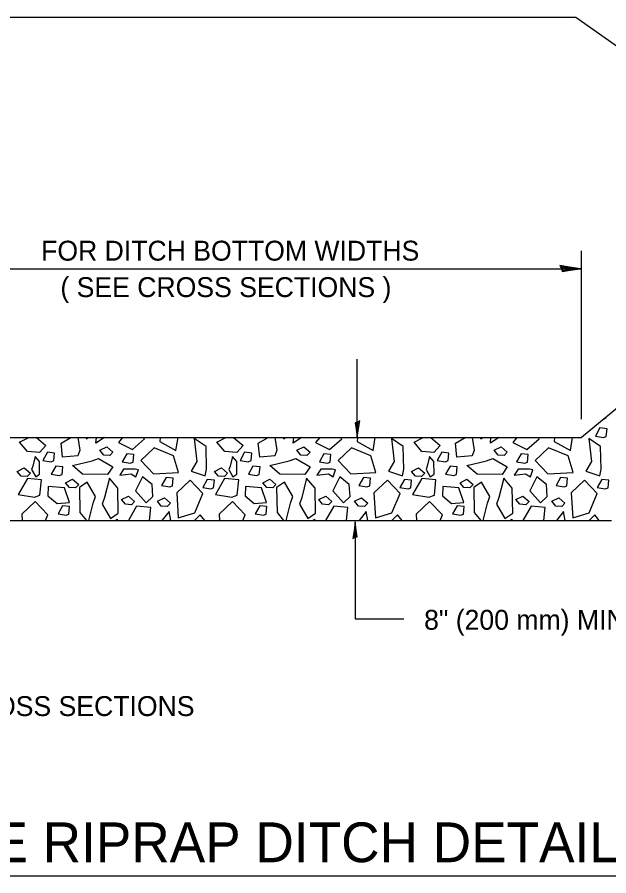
# Model space of a CAD drawing. Extents: x 56529 to 57277, y 42317 to 42806.
# Drawn here: x 56774.6 to 56846, y 42638.4 to 42742 of the extents above; entities that cross this region are included whole.
import ezdxf

# ---------------------------------------------------------------- set-up
doc = ezdxf.new("R2010")
doc.units = 0
for name, color, linetype in [('Design_PR_Roadway Notes', 7, 'Continuous'), ('Sheets_General Details', 7, 'Continuous'), ('Topo_Riprap', 7, 'Continuous')]:
    doc.layers.add(name, color=color, linetype=linetype)

msp = doc.modelspace()

# ---------------------------------------------------------------- linework, layer by layer
at = {"layer": 'Design_PR_Roadway Notes'}
for p, q in [((56763.97, 42742.04), (56778.445, 42742.04)), ((56778.445, 42742.04), (56842.039, 42742.04)), ((56842.039, 42742.04), (56875.166, 42718.633)), ((56842.746, 42693.541), (56842.746, 42713.826)), ((56764.431, 42711.681), (56842.636, 42711.681)), ((56815.672, 42691.325), (56815.672, 42700.772)), ((56815.434, 42681.125), (56815.434, 42669.44)), ((56815.434, 42669.44), (56821.31, 42669.44))]:
    msp.add_line(p, q, dxfattribs=at)
for points in [[(56840.341, 42711.712), (56840.418, 42711.37), (56841.387, 42711.519), (56842.636, 42711.681), (56841.305, 42711.862), (56840.136, 42712.067), (56840.341, 42711.712), (56840.445, 42711.487), (56841.798, 42711.681), (56840.318, 42711.941), (56840.536, 42711.651), (56841.158, 42711.689), (56840.56, 42711.782)], [(56815.699, 42693.159), (56815.426, 42693.098), (56815.544, 42692.323), (56815.672, 42691.325), (56815.818, 42692.391), (56815.982, 42693.325), (56815.699, 42693.159), (56815.519, 42693.078), (56815.673, 42691.996), (56815.881, 42693.178), (56815.648, 42693.004), (56815.68, 42692.506), (56815.754, 42692.985)], [(56815.409, 42679.289), (56815.681, 42679.35), (56815.563, 42680.125), (56815.434, 42681.125), (56815.288, 42680.059), (56815.124, 42679.125), (56815.409, 42679.289), (56815.588, 42679.371), (56815.434, 42680.452), (56815.226, 42679.27), (56815.458, 42679.445), (56815.426, 42679.942), (56815.354, 42679.463)]]:
    msp.add_lwpolyline(points, dxfattribs=at)
at = {"layer": 'Sheets_General Details'}
msp.add_line((56753.014, 42638.429), (56861.733, 42638.429), dxfattribs=at)
at = {"layer": 'Topo_Riprap'}
for p, q in [((56883.566, 42725.044), (56842.746, 42691.325)), ((56764.431, 42691.325), (56842.746, 42691.325)), ((56760.834, 42681.325), (56846.343, 42681.325))]:
    msp.add_line(p, q, dxfattribs=at)
for points in [[(56845.44, 42693.552), (56845.703, 42693.703)], [(56845.703, 42693.703), (56845.675, 42693.745)], [(56774.929, 42690.777), (56776.036, 42691.325)], [(56776.949, 42691.325), (56778.1, 42690.337)], [(56779.93, 42690.648), (56781.118, 42691.325)], [(56781.943, 42691.325), (56782.19, 42689.791)], [(56782.916, 42691.325), (56783.001, 42691.177)], [(56783.001, 42691.177), (56783.222, 42691.325)], [(56785.162, 42691.325), (56784.137, 42690.634)], [(56784.137, 42690.634), (56784.217, 42691.325)], [(56787.344, 42691.325), (56786.85, 42690.723)], [(56788.535, 42689.89), (56790.018, 42691.163)], [(56790.018, 42691.163), (56789.866, 42691.325)], [(56791.899, 42691.325), (56791.85, 42690.852)], [(56791.85, 42690.852), (56793.792, 42689.75)], [(56793.792, 42689.75), (56794.047, 42691.325)], [(56798.729, 42690.777), (56799.836, 42691.325)], [(56800.749, 42691.325), (56801.9, 42690.337)], [(56803.73, 42690.648), (56804.916, 42691.325)], [(56805.741, 42691.325), (56805.99, 42689.791)], [(56806.716, 42691.325), (56806.801, 42691.177)], [(56806.801, 42691.177), (56807.02, 42691.325)], [(56808.96, 42691.325), (56807.936, 42690.634)], [(56807.936, 42690.634), (56808.015, 42691.325)], [(56811.143, 42691.325), (56810.65, 42690.723)], [(56812.335, 42689.89), (56813.818, 42691.163)], [(56813.818, 42691.163), (56813.664, 42691.325)], [(56815.697, 42691.325), (56815.65, 42690.852)], [(56815.65, 42690.852), (56817.592, 42689.75)], [(56817.592, 42689.75), (56817.845, 42691.325)], [(56822.529, 42690.777), (56823.636, 42691.325)], [(56824.549, 42691.325), (56825.7, 42690.337)], [(56827.53, 42690.648), (56828.716, 42691.325)], [(56829.541, 42691.325), (56829.79, 42689.791)], [(56830.516, 42691.325), (56830.601, 42691.177)], [(56830.601, 42691.177), (56830.82, 42691.325)], [(56832.76, 42691.325), (56831.736, 42690.634)], [(56831.736, 42690.634), (56831.815, 42691.325)], [(56834.943, 42691.325), (56834.45, 42690.723)], [(56836.135, 42689.89), (56837.618, 42691.163)], [(56837.618, 42691.163), (56837.464, 42691.325)], [(56839.497, 42691.325), (56839.45, 42690.852)], [(56839.45, 42690.852), (56841.392, 42689.75)], [(56841.392, 42689.75), (56841.645, 42691.325)], [(56775.88, 42689.621), (56774.929, 42690.777)], [(56778.1, 42690.337), (56777.33, 42689.528)], [(56780.107, 42688.945), (56779.93, 42690.648)], [(56786.85, 42690.723), (56788.535, 42689.89)], [(56799.68, 42689.621), (56798.729, 42690.777)], [(56801.9, 42690.337), (56801.13, 42689.528)], [(56803.907, 42688.945), (56803.73, 42690.648)], [(56810.65, 42690.723), (56812.335, 42689.89)], [(56823.48, 42689.621), (56822.529, 42690.777)], [(56825.7, 42690.337), (56824.93, 42689.528)], [(56827.707, 42688.945), (56827.53, 42690.648)], [(56834.45, 42690.723), (56836.135, 42689.89)], [(56777.33, 42689.528), (56775.88, 42689.621)], [(56781.943, 42689.125), (56780.107, 42688.945)], [(56782.19, 42689.791), (56781.943, 42689.125)], [(56801.13, 42689.528), (56799.68, 42689.621)], [(56805.743, 42689.125), (56803.907, 42688.945)], [(56805.99, 42689.791), (56805.743, 42689.125)], [(56824.93, 42689.528), (56823.48, 42689.621)], [(56829.543, 42689.125), (56827.707, 42688.945)], [(56829.79, 42689.791), (56829.543, 42689.125)], [(56783.081, 42685.93), (56782.146, 42685.298)], [(56784.086, 42684.196), (56783.081, 42685.93)], [(56806.881, 42685.93), (56805.946, 42685.298)], [(56807.886, 42684.196), (56806.881, 42685.93)], [(56830.681, 42685.93), (56829.746, 42685.298)], [(56831.686, 42684.196), (56830.681, 42685.93)], [(56782.146, 42685.298), (56782.195, 42682.274)], [(56805.946, 42685.298), (56805.995, 42682.274)], [(56829.746, 42685.298), (56829.795, 42682.274)], [(56776.814, 42683.602), (56775.196, 42682.071)], [(56778.346, 42681.985), (56776.814, 42683.602)], [(56783.801, 42683.413), (56784.086, 42684.196)], [(56800.614, 42683.602), (56798.996, 42682.071)], [(56802.146, 42681.985), (56800.614, 42683.602)], [(56807.601, 42683.413), (56807.886, 42684.196)], [(56824.414, 42683.602), (56822.796, 42682.071)], [(56825.946, 42681.985), (56824.414, 42683.602)], [(56831.401, 42683.413), (56831.686, 42684.196)], [(56783.278, 42681.325), (56783.801, 42683.413)], [(56789.045, 42683.051), (56788.063, 42681.325)], [(56790.746, 42682.871), (56789.045, 42683.051)], [(56790.596, 42681.325), (56790.746, 42682.871)], [(56807.078, 42681.325), (56807.601, 42683.413)], [(56812.845, 42683.051), (56811.861, 42681.325)], [(56814.546, 42682.871), (56812.845, 42683.051)], [(56814.396, 42681.325), (56814.546, 42682.871)], [(56830.878, 42681.325), (56831.401, 42683.413)], [(56836.645, 42683.051), (56835.661, 42681.325)], [(56838.346, 42682.871), (56836.645, 42683.051)], [(56838.196, 42681.325), (56838.346, 42682.871)], [(56775.196, 42682.071), (56775.242, 42681.325)], [(56778.07, 42681.325), (56778.346, 42681.985)], [(56782.195, 42682.274), (56782.993, 42681.325)], [(56792.96, 42682.407), (56792.102, 42681.325)], [(56793.17, 42681.325), (56792.96, 42682.407)], [(56796.733, 42681.971), (56796.053, 42681.325)], [(56797.288, 42681.325), (56796.733, 42681.971)], [(56798.996, 42682.071), (56799.042, 42681.325)], [(56801.87, 42681.325), (56802.146, 42681.985)], [(56805.995, 42682.274), (56806.792, 42681.325)], [(56816.76, 42682.407), (56815.9, 42681.325)], [(56816.968, 42681.325), (56816.76, 42682.407)], [(56820.533, 42681.971), (56819.851, 42681.325)], [(56821.088, 42681.325), (56820.533, 42681.971)], [(56822.796, 42682.071), (56822.84, 42681.325)], [(56825.67, 42681.325), (56825.946, 42681.985)], [(56829.795, 42682.274), (56830.592, 42681.325)], [(56840.56, 42682.407), (56839.7, 42681.325)], [(56840.768, 42681.325), (56840.56, 42682.407)], [(56844.333, 42681.971), (56843.651, 42681.325)], [(56844.888, 42681.325), (56844.333, 42681.971)], [(56786.51, 42681.325), (56786.719, 42681.448)], [(56786.719, 42681.448), (56786.76, 42681.325)], [(56810.308, 42681.325), (56810.519, 42681.448)], [(56810.519, 42681.448), (56810.56, 42681.325)], [(56834.108, 42681.325), (56834.319, 42681.448)], [(56834.319, 42681.448), (56834.36, 42681.325)]]:
    msp.add_lwpolyline(points, dxfattribs=at)
for points in [[(56845.82, 42692.378), (56844.968, 42692.467), (56844.417, 42691.497), (56845.399, 42691.337), (56845.73, 42691.46)], [(56796.332, 42688.437), (56795.645, 42687.273), (56797.338, 42686.7), (56797.491, 42687.484), (56797.436, 42690.248), (56796.014, 42691.207)], [(56820.132, 42688.437), (56819.445, 42687.273), (56821.138, 42686.7), (56821.291, 42687.484), (56821.236, 42690.248), (56819.814, 42691.207)], [(56843.932, 42688.437), (56843.245, 42687.273), (56844.938, 42686.7), (56845.091, 42687.484), (56845.036, 42690.248), (56843.614, 42691.207)], [(56784.598, 42689.78), (56785.442, 42690.196), (56786.184, 42689.558), (56785.8, 42689.152), (56785.074, 42689.2)], [(56789.554, 42688.547), (56791.085, 42686.926), (56794.113, 42687.108), (56793.51, 42689.097), (56791.168, 42690.079)], [(56808.398, 42689.78), (56809.242, 42690.196), (56809.984, 42689.558), (56809.599, 42689.152), (56808.874, 42689.2)], [(56813.354, 42688.547), (56814.885, 42686.926), (56817.913, 42687.108), (56817.31, 42689.097), (56814.968, 42690.079)], [(56832.198, 42689.78), (56833.042, 42690.196), (56833.784, 42689.558), (56833.399, 42689.152), (56832.673, 42689.2)], [(56837.154, 42688.547), (56838.684, 42686.926), (56841.713, 42687.108), (56841.11, 42689.097), (56838.768, 42690.079)], [(56776.521, 42687.845), (56776.376, 42687.454), (56776.878, 42686.586), (56777.349, 42686.901), (56777.324, 42688.418), (56776.814, 42689.021)], [(56779.143, 42689.446), (56778.288, 42689.533), (56777.738, 42688.563), (56778.718, 42688.404), (56779.053, 42688.526)], [(56783.666, 42688.517), (56784.447, 42688.802), (56786.184, 42687.796), (56785.551, 42686.859), (56782.529, 42686.908), (56781.316, 42687.926)], [(56788.707, 42689.26), (56787.853, 42689.348), (56787.302, 42688.378), (56788.285, 42688.219), (56788.615, 42688.341)], [(56800.321, 42687.845), (56800.176, 42687.454), (56800.678, 42686.586), (56801.149, 42686.901), (56801.124, 42688.418), (56800.614, 42689.021)], [(56802.943, 42689.446), (56802.088, 42689.533), (56801.538, 42688.563), (56802.518, 42688.404), (56802.853, 42688.526)], [(56807.466, 42688.517), (56808.247, 42688.802), (56809.984, 42687.796), (56809.351, 42686.859), (56806.329, 42686.908), (56805.116, 42687.926)], [(56812.507, 42689.26), (56811.653, 42689.348), (56811.102, 42688.378), (56812.085, 42688.219), (56812.415, 42688.341)], [(56824.121, 42687.845), (56823.976, 42687.454), (56824.478, 42686.586), (56824.949, 42686.901), (56824.924, 42688.418), (56824.414, 42689.021)], [(56826.743, 42689.446), (56825.888, 42689.533), (56825.338, 42688.563), (56826.318, 42688.404), (56826.653, 42688.526)], [(56831.266, 42688.517), (56832.047, 42688.802), (56833.784, 42687.796), (56833.151, 42686.859), (56830.129, 42686.908), (56828.916, 42687.926)], [(56836.307, 42689.26), (56835.453, 42689.348), (56834.902, 42688.378), (56835.884, 42688.219), (56836.215, 42688.341)], [(56780.14, 42687.767), (56779.286, 42687.856), (56778.738, 42686.884), (56779.719, 42686.726), (56780.05, 42686.849)], [(56803.94, 42687.767), (56803.086, 42687.856), (56802.538, 42686.884), (56803.519, 42686.726), (56803.85, 42686.849)], [(56827.74, 42687.767), (56826.886, 42687.856), (56826.338, 42686.884), (56827.319, 42686.726), (56827.65, 42686.849)], [(56774.639, 42687.226), (56775.485, 42687.643), (56776.226, 42687.007), (56775.839, 42686.602), (56775.116, 42686.648)], [(56788.392, 42686.931), (56788.974, 42686.588), (56789.261, 42687.435), (56788.867, 42687.511), (56787.486, 42687.482), (56787.006, 42686.772)], [(56798.439, 42687.226), (56799.285, 42687.643), (56800.026, 42687.007), (56799.639, 42686.602), (56798.916, 42686.648)], [(56812.192, 42686.931), (56812.774, 42686.588), (56813.061, 42687.435), (56812.667, 42687.511), (56811.286, 42687.482), (56810.806, 42686.772)], [(56822.239, 42687.226), (56823.084, 42687.643), (56823.826, 42687.007), (56823.439, 42686.602), (56822.716, 42686.648)], [(56835.992, 42686.931), (56836.574, 42686.588), (56836.861, 42687.435), (56836.467, 42687.511), (56835.086, 42687.482), (56834.606, 42686.772)], [(56777.57, 42686.196), (56775.864, 42686.374), (56774.76, 42684.435), (56776.726, 42684.119), (56777.387, 42684.364)], [(56780.475, 42685.859), (56781.319, 42686.278), (56782.059, 42685.64), (56781.675, 42685.234), (56780.949, 42685.282)], [(56785.179, 42684.078), (56784.897, 42683.295), (56785.9, 42681.56), (56786.837, 42682.191), (56786.789, 42685.215), (56785.766, 42686.427)], [(56789.757, 42686.586), (56788.919, 42684.9), (56790.196, 42683.419), (56791.006, 42684.189), (56790.911, 42685.634)], [(56793.467, 42686.4), (56792.615, 42686.49), (56792.066, 42685.517), (56793.048, 42685.361), (56793.379, 42685.482)], [(56795.511, 42686.191), (56793.894, 42684.654), (56794.072, 42681.629), (56796.059, 42682.23), (56797.044, 42684.572)], [(56798.431, 42686.156), (56797.579, 42686.245), (56797.026, 42685.274), (56798.007, 42685.114), (56798.341, 42685.24)], [(56801.37, 42686.196), (56799.664, 42686.374), (56798.56, 42684.435), (56800.525, 42684.119), (56801.187, 42684.364)], [(56804.275, 42685.859), (56805.119, 42686.278), (56805.859, 42685.64), (56805.475, 42685.234), (56804.749, 42685.282)], [(56808.979, 42684.078), (56808.697, 42683.295), (56809.7, 42681.56), (56810.637, 42682.191), (56810.588, 42685.215), (56809.566, 42686.427)], [(56813.557, 42686.586), (56812.719, 42684.9), (56813.996, 42683.419), (56814.806, 42684.189), (56814.711, 42685.634)], [(56817.267, 42686.4), (56816.415, 42686.49), (56815.866, 42685.517), (56816.848, 42685.361), (56817.179, 42685.482)], [(56819.311, 42686.191), (56817.694, 42684.654), (56817.872, 42681.629), (56819.859, 42682.23), (56820.844, 42684.572)], [(56822.231, 42686.156), (56821.379, 42686.245), (56820.826, 42685.274), (56821.807, 42685.114), (56822.141, 42685.24)], [(56825.17, 42686.196), (56823.464, 42686.374), (56822.36, 42684.435), (56824.325, 42684.119), (56824.987, 42684.364)], [(56828.075, 42685.859), (56828.919, 42686.278), (56829.659, 42685.64), (56829.275, 42685.234), (56828.549, 42685.282)], [(56832.779, 42684.078), (56832.497, 42683.295), (56833.5, 42681.56), (56834.437, 42682.191), (56834.388, 42685.215), (56833.366, 42686.427)], [(56837.357, 42686.586), (56836.519, 42684.9), (56837.796, 42683.419), (56838.606, 42684.189), (56838.511, 42685.634)], [(56841.067, 42686.4), (56840.215, 42686.49), (56839.666, 42685.517), (56840.648, 42685.361), (56840.979, 42685.482)], [(56843.111, 42686.191), (56841.494, 42684.654), (56841.672, 42681.629), (56843.659, 42682.23), (56844.644, 42684.572)], [(56846.031, 42686.156), (56845.179, 42686.245), (56844.626, 42685.274), (56845.607, 42685.114), (56845.941, 42685.24)], [(56780.937, 42683.482), (56780.332, 42685.265), (56778.384, 42685.415), (56778.354, 42684.297), (56779.447, 42683.337)], [(56804.737, 42683.482), (56804.132, 42685.265), (56802.184, 42685.415), (56802.154, 42684.297), (56803.247, 42683.337)], [(56828.536, 42683.482), (56827.932, 42685.265), (56825.984, 42685.415), (56825.954, 42684.297), (56827.047, 42683.337)], [(56787.223, 42683.837), (56788.067, 42684.252), (56788.809, 42683.615), (56788.425, 42683.208), (56787.699, 42683.259)], [(56791.552, 42683.623), (56792.396, 42684.04), (56793.138, 42683.404), (56792.752, 42682.999), (56792.026, 42683.045)], [(56811.023, 42683.837), (56811.867, 42684.252), (56812.609, 42683.615), (56812.225, 42683.208), (56811.499, 42683.259)], [(56815.352, 42683.623), (56816.196, 42684.04), (56816.938, 42683.404), (56816.552, 42682.999), (56815.826, 42683.045)], [(56834.823, 42683.837), (56835.667, 42684.252), (56836.409, 42683.615), (56836.025, 42683.208), (56835.299, 42683.259)], [(56839.152, 42683.623), (56839.996, 42684.04), (56840.738, 42683.404), (56840.352, 42682.999), (56839.626, 42683.045)], [(56780.968, 42682.983), (56780.116, 42683.076), (56779.565, 42682.101), (56780.546, 42681.944), (56780.878, 42682.065)], [(56804.768, 42682.983), (56803.916, 42683.076), (56803.365, 42682.101), (56804.346, 42681.944), (56804.678, 42682.065)], [(56828.568, 42682.983), (56827.716, 42683.076), (56827.165, 42682.101), (56828.146, 42681.944), (56828.478, 42682.065)]]:
    msp.add_lwpolyline(points, close=True, dxfattribs=at)

# ---------------------------------------------------------------- texts
at = {"layer": 'Design_PR_Roadway Notes'}
for s, p in [('FOR DITCH BOTTOM WIDTHS', (56777.525, 42712.664)), ('( SEE CROSS SECTIONS )', (56779.851, 42708.264)), ('8" (200 mm) MINIMUM', (56823.744, 42668.123)), ('FOR SLOPE SEE CROSS SECTIONS', (56740.753, 42657.709))]:
    msp.add_text(s, height=2.39999, dxfattribs=at).set_placement(p)
at = {"layer": 'Sheets_General Details'}
msp.add_text('STONE RIPRAP DITCH DETAIL', height=4.79999, dxfattribs=at).set_placement((56753.815, 42640.072))

doc.saveas('drawing.dxf')
